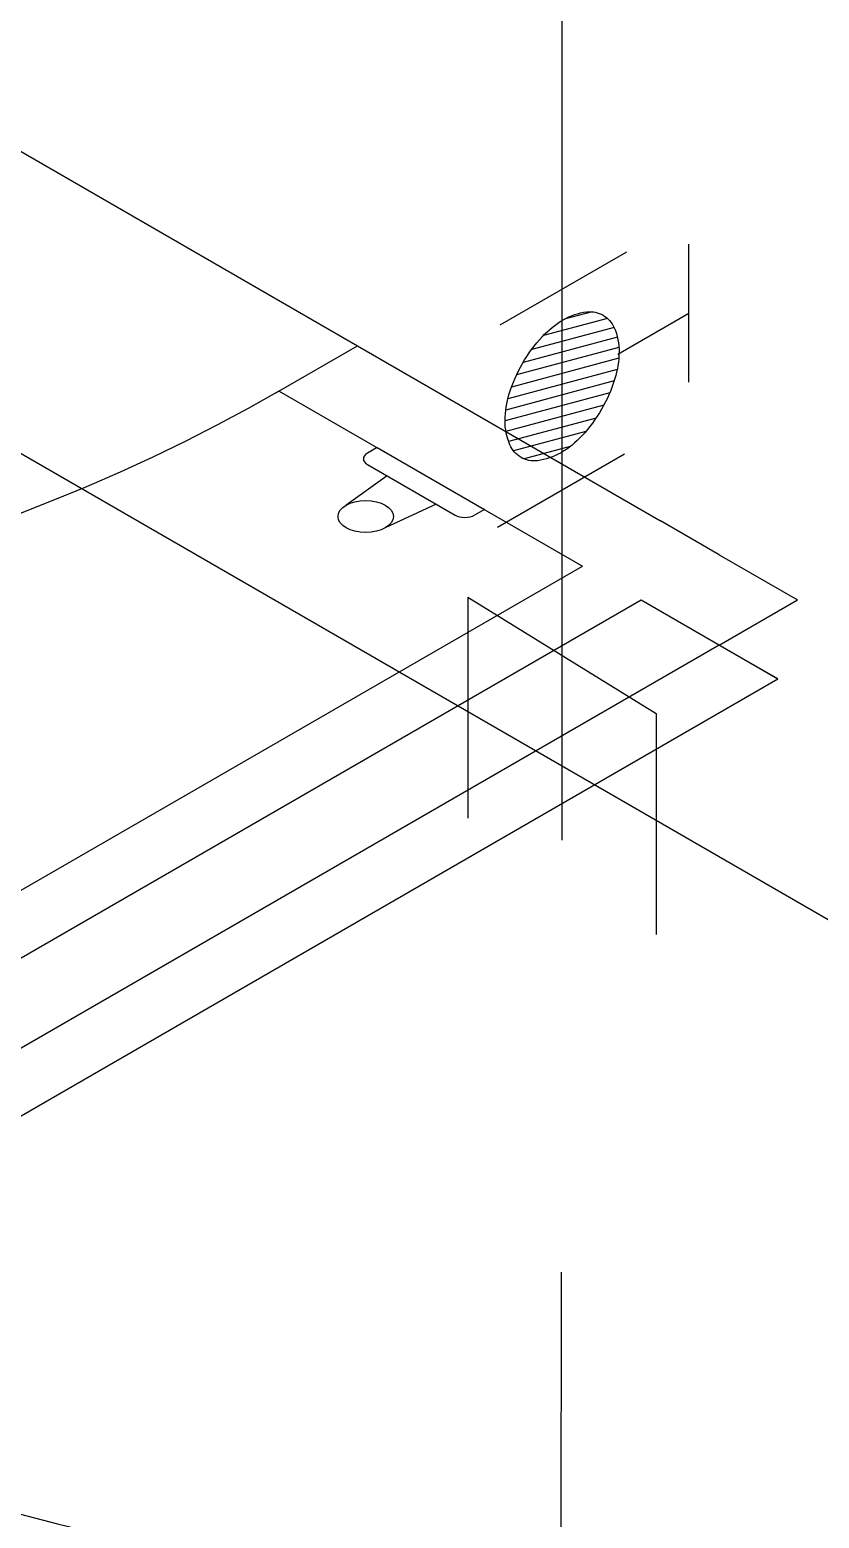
# Model space of a CAD drawing. Header units: millimetres. Extents: x 474.7 to 528.3, y 13.1 to 23.5.
# Drawn here: x 481.669 to 481.954, y 15.281 to 15.82 of the extents above; entities that cross this region are included whole.
import ezdxf

# ---------------------------------------------------------------- set-up
doc = ezdxf.new("R2010")
doc.units = ezdxf.units.MM
doc.header["$LTSCALE"] = 2.5
doc.linetypes.add('HIDDEN2', pattern=[0.1875, 0.125, -0.0625])
for name, color, linetype in [('AF-PVCH', 140, 'Continuous'), ('EIXO', 253, 'Continuous'), ('I-AGUA FRIA', 5, 'Continuous'), ('I-ARQ', 8, 'Continuous'), ('I-CONEXAO', 1, 'Continuous')]:
    doc.layers.add(name, color=color, linetype=linetype)

# ---------------------------------------------------------------- blocks, each defined once
blk = doc.blocks.new('*X9')
at = {"color": 0}
for p, q in [((6.71331, 15.02358), (6.73027, 15.04054)), ((6.71493, 15.0199), (6.73672, 15.04169)), ((6.71741, 15.01708), (6.74237, 15.04203)), ((6.72036, 15.01472), (6.74747, 15.04183)), ((6.72377, 15.01283), (6.75214, 15.0412)), ((6.72754, 15.0113), (6.75647, 15.04022)), ((6.73171, 15.01017), (6.76039, 15.03884)), ((6.71402, 15.0296), (6.72138, 15.03696)), ((6.73625, 15.0094), (6.76394, 15.03709)), ((6.74118, 15.00902), (6.76708, 15.03492)), ((6.74659, 15.00914), (6.76973, 15.03228)), ((6.75269, 15.00993), (6.77179, 15.02902)), ((6.76017, 15.0121), (6.77237, 15.02431))]:
    blk.add_line(p, q, dxfattribs=at)
blk = doc.blocks.new('RG5')
at = {"layer": 'I-CONEXAO'}
for p, q in [((-0.05366, 0.00409), (-0.00782, 0.03057)), ((0.01, -0.0318), (0.05585, -0.00533)), ((-0.02417, -0.03891), (-0.0674, -0.01395)), ((-0.02013, -0.01162), (-0.04578, -0.02643))]:
    blk.add_line(p, q, dxfattribs=at)
blk.add_lwpolyline([(-0.02967, 0.00001, 0.161289), (-0.02777, -0.00571, 0.106183), (-0.02098, -0.01167, 0.070456), (-0.01194, -0.01515, 0.056723), (0, -0.0165, 0.056723), (0.01194, -0.01515, 0.070456), (0.02098, -0.01167, 0.106183), (0.02777, -0.00571, 0.161289), (0.02967, 0.00001, 0.161289), (0.02777, 0.00574, 0.106183), (0.02098, 0.01169, 0.070456), (0.01194, 0.01517, 0.056723), (0, 0.01653, 0.056723), (-0.01194, 0.01517, 0.070456), (-0.02098, 0.01169, 0.106183), (-0.02777, 0.00574, 0.161289)], format="xyb", close=True, dxfattribs=at)
at = {"color": 8}
blk.add_blockref('*X9', (-6.74278, -15.0255), dxfattribs=at)
blk = doc.blocks.new('*U13')
blk.add_line((0, 0.96404), (0, 2.09586))
at = {"layer": 'EIXO', "linetype": 'HIDDEN2'}
blk.add_line((-0.00115, -0.0003, -2.96532), (0, 0.96404), dxfattribs=at)
at = {"layer": 'AF-PVCH', "xscale": -1, "rotation": 59.99999999999946}
blk.add_blockref('RG5', (0, 1.10126), dxfattribs=at)

msp = doc.modelspace()

# ---------------------------------------------------------------- linework, layer by layer
at = {"layer": 'I-AGUA FRIA'}
msp.add_line((479.52654, 16.90138, 12.60067), (483.2681, 14.74119, 12.60067), dxfattribs=at)
at = {"layer": 'I-ARQ', "extrusion": (0, 0.816497, 0.57735)}
for p, q in [((481.36291, 15.9503, 9.35019), (481.78718, 15.70535, 9.6966)), ((481.75792, 15.68845, 9.72049), (481.78718, 15.70535, 9.6966)), ((481.78718, 15.70535, 9.6966), (481.89678, 15.64207, 9.78609)), ((481.75889, 15.68902, 9.71969), (481.8685, 15.62574, 9.80918)), ((481.79431, 15.66857, 9.74861), (481.79077, 15.66653, 9.75149)), ((481.79431, 15.66857, 9.74861), (481.83308, 15.64619, 9.78027)), ((481.79077, 15.66245, 9.75727), (481.82248, 15.64414, 9.78315)), ((481.79789, 15.65834, 9.76308), (481.78308, 15.64773, 9.77808)), ((481.8156, 15.64811, 9.77754), (481.79723, 15.63956, 9.78963)), ((481.83308, 15.64619, 9.78027), (481.82955, 15.64414, 9.78315)), ((481.91799, 15.62982, 9.80341), (481.89678, 15.64207, 9.78609)), ((481.91799, 15.62982, 9.80341), (481.94628, 15.61349, 9.8265)), ((481.0129, 15.13176, 10.50777), (481.8685, 15.62574, 9.80918)), ((481.03411, 15.11951, 10.5251), (481.88971, 15.61349, 9.8265)), ((481.88971, 15.61349, 9.8265), (481.93921, 15.58491, 9.86692)), ((481.91799, 15.59716, 9.8496), (481.94628, 15.61349, 9.8265)), ((481.91799, 15.59716, 9.8496), (481.49373, 15.35221, 10.19601)), ((481.93921, 15.58491, 9.86692), (481.91799, 15.59716, 9.8496)), ((481.51494, 15.33997, 10.21333), (481.93921, 15.58491, 9.86692))]:
    msp.add_line(p, q, dxfattribs=at)
msp.add_circle((-481.79016, -1.04338, 18.4217), 0.01, dxfattribs=at)
for centre, radius, start, end in [((-481.33463, -1.54623, 18.4217), 0.6, 45, 135), ((-481.79431, -1.07948, 18.4217), 0.005, 315, 45), ((-481.82601, -1.04778, 18.4217), 0.005, 45, 135), ((-481.91799, -0.96286, 18.4217), 0.6, 45, 135)]:
    msp.add_arc(centre, radius, start, end, dxfattribs=at)
at = {"layer": 'I-CONEXAO', "elevation": 12.60067}
for points in [[(481.82715, 15.61452), (481.89521, 15.57247)], [(481.82715, 15.61452), (481.82715, 15.53452)], [(481.89521, 15.57247), (481.89521, 15.49247)]]:
    msp.add_lwpolyline(points, dxfattribs=at)

# ---------------------------------------------------------------- block references
at = {"layer": 'I-AGUA FRIA'}
msp.add_blockref('*U13', (481.86118, 14.58946, 12.60067), dxfattribs=at)

doc.saveas('drawing.dxf')
